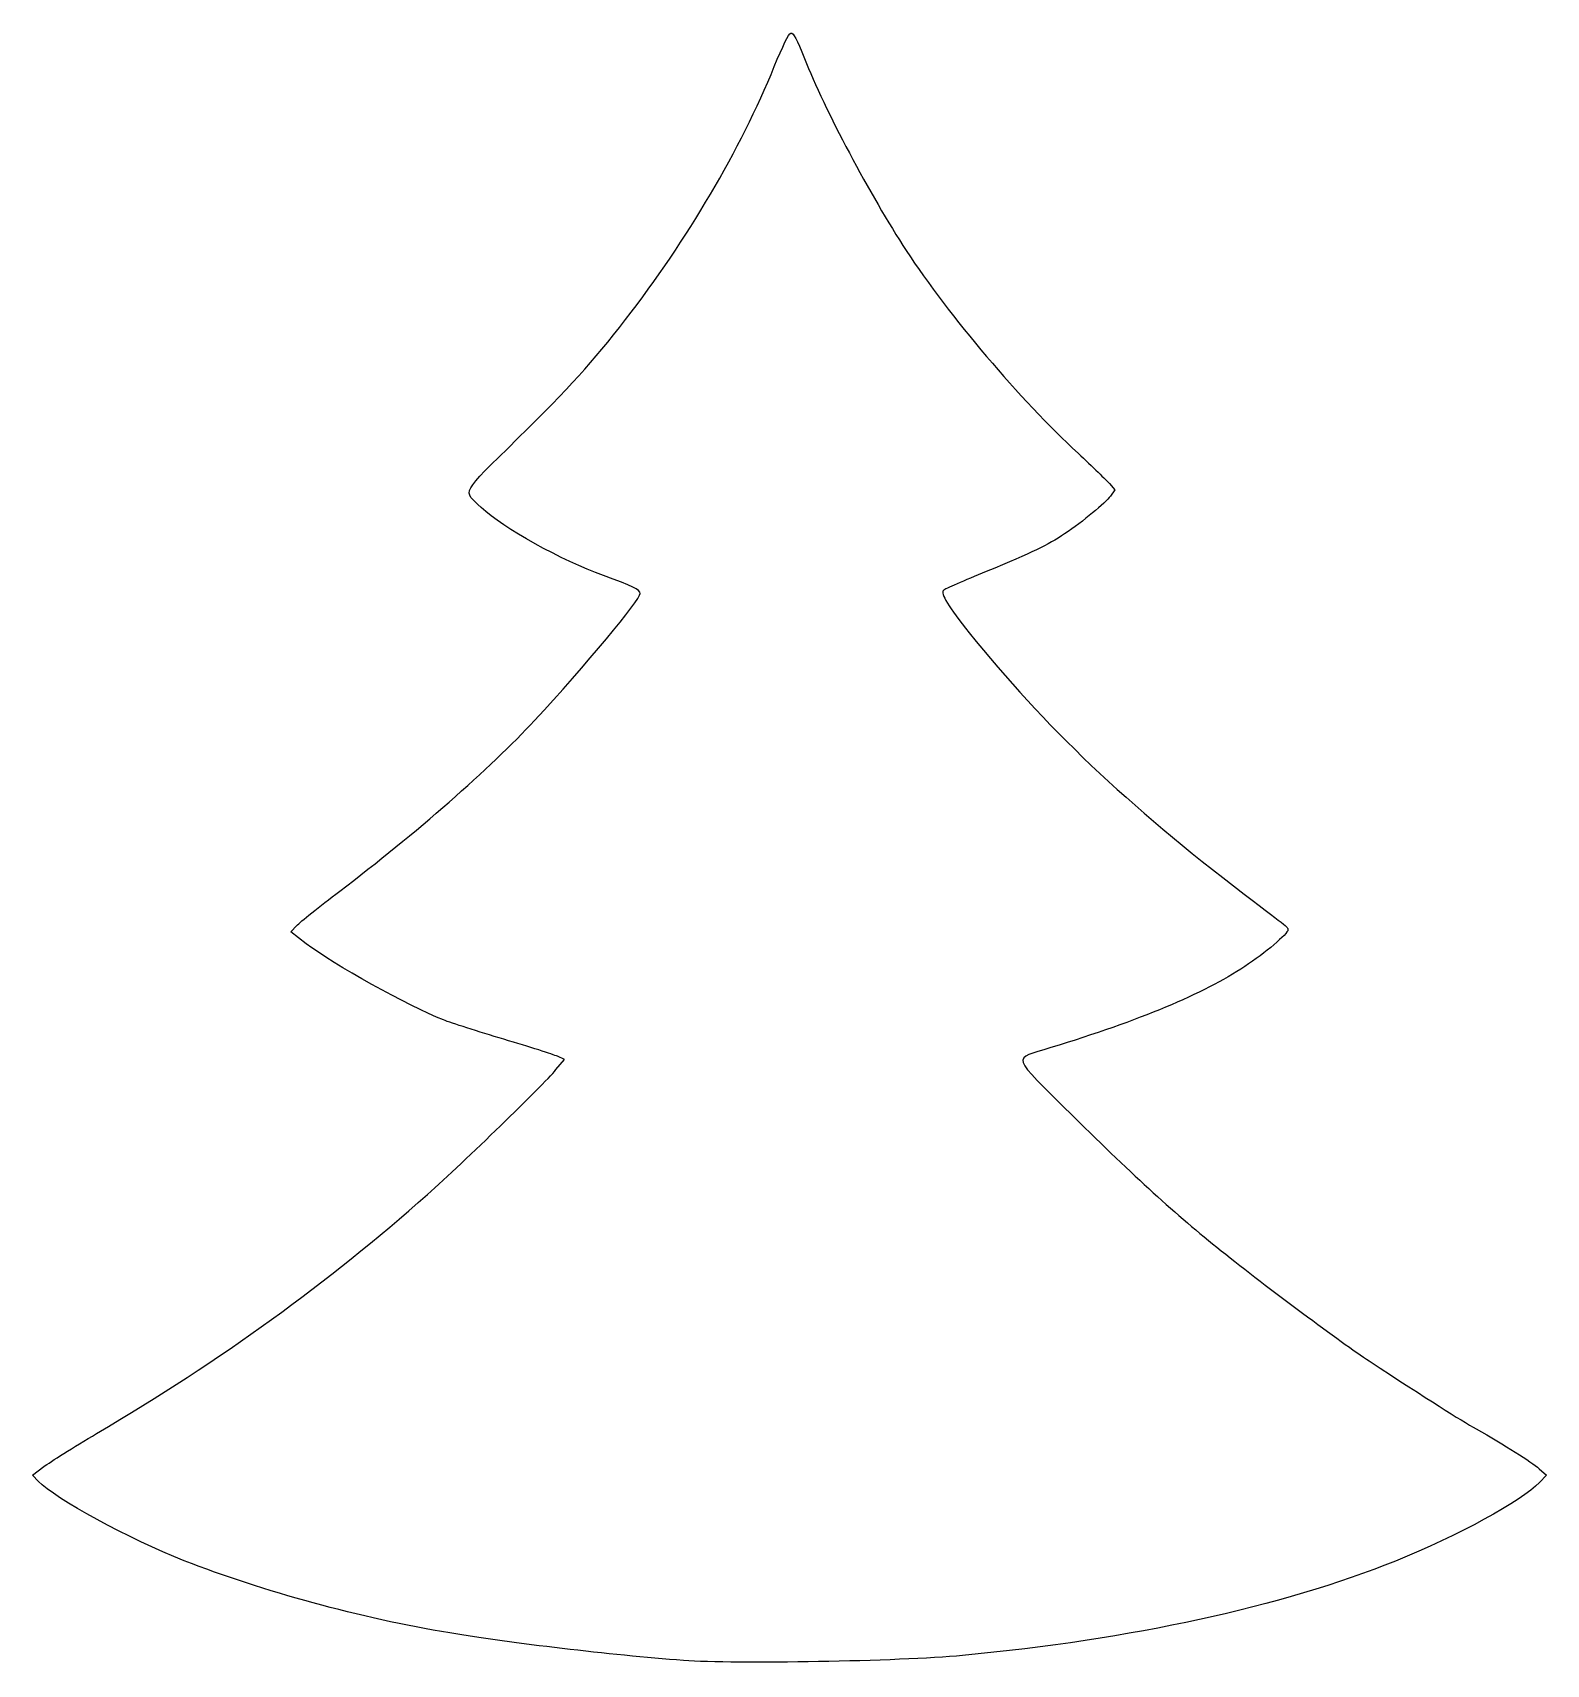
# Model space of a CAD drawing. Extents: x -433 to 100, y 1 to 136.
# Drawn here: x -432.6 to -356.9, y 54.8 to 136.4 of the extents above.
import ezdxf

# ---------------------------------------------------------------- set-up
doc = ezdxf.new("R2010")
doc.units = 0
doc.layers.add('Layer_1', color=7, linetype='CONTINUOUS')

msp = doc.modelspace()

# ---------------------------------------------------------------- linework, layer by layer
at = {"layer": 'Layer_1', "color": 7}
for points in [[(-378.70613, 113.84186), (-378.44195, 113.5279), (-378.65866, 113.22356)], [(-418.87398, 90.83985), (-419.64666, 91.43169), (-419.35033, 91.74604)], [(-406.38671, 84.5416), (-405.9647, 85.04565), (-406.3168, 85.2083)], [(-432.26377, 63.95812), (-432.55916, 64.26985), (-431.99913, 64.69385)], [(-357.21662, 64.59004), (-356.85289, 64.27068), (-357.2024, 63.90214)]]:
    msp.add_lwpolyline(points, dxfattribs=at)
msp.add_lwpolyline([(-400, 55)], close=True, dxfattribs=at)
for points in [[(-395.46832, 134.69599), (-395.04846, 135.72666), (-394.73832, 136.34844), (-394.63406, 136.36852)], [(-394.63406, 136.36852), (-394.51096, 136.39222), (-394.33586, 136.06431), (-393.95583, 135.09844)], [(-402.90511, 122.04643), (-399.82066, 126.02345), (-397.15221, 130.56234), (-395.46832, 134.69599)], [(-393.95583, 135.09844), (-392.96078, 132.56945), (-390.66358, 128.23558), (-388.86595, 125.49598)], [(-388.86595, 125.49598), (-386.71342, 122.21547), (-383.16313, 118.02675), (-380.27572, 115.36101)], [(-408.28635, 116.11029), (-405.68191, 118.67245), (-404.57402, 119.89459), (-402.90511, 122.04643)], [(-410.12386, 112.64924), (-411.05618, 113.52132), (-411.2072, 113.23686), (-408.28635, 116.11029)], [(-380.27572, 115.36101), (-379.55775, 114.69815), (-378.85142, 114.01454), (-378.70613, 113.84186)], [(-404.01138, 109.24314), (-406.07846, 109.98259), (-409.03328, 111.62913), (-410.12386, 112.64924)], [(-378.65866, 113.22356), (-378.90916, 112.87178), (-380.02595, 111.9486), (-380.946, 111.33277)], [(-380.946, 111.33277), (-381.81855, 110.74873), (-382.52562, 110.40899), (-384.86265, 109.45082)], [(-384.86265, 109.45082), (-385.96884, 108.99728), (-386.93536, 108.56968), (-387.01048, 108.5006)], [(-402.1716, 108.35157), (-402.1696, 108.53414), (-402.56603, 108.72609), (-404.01138, 109.24314)], [(-407.4609, 101.99431), (-404.92472, 104.73109), (-402.17447, 108.03665), (-402.1716, 108.35157)], [(-387.01048, 108.5006), (-387.16623, 108.35737), (-386.74889, 107.67667), (-385.71352, 106.38518)], [(-385.71352, 106.38518), (-381.98813, 101.7383), (-377.74883, 97.70936), (-371.96926, 93.32293)], [(-417.20152, 93.46538), (-413.42377, 96.33056), (-409.63617, 99.64699), (-407.4609, 101.99431)], [(-419.35033, 91.74604), (-419.18735, 91.91894), (-418.22038, 92.69264), (-417.20152, 93.46538)], [(-371.96926, 93.32293), (-369.65785, 91.56868), (-369.77823, 91.66705), (-369.77823, 91.53252)], [(-369.77823, 91.53252), (-369.77823, 91.34047), (-370.93173, 90.35938), (-371.93376, 89.69916)], [(-412.00799, 87.02673), (-413.76486, 87.71958), (-417.53074, 89.81103), (-418.87398, 90.83985)], [(-371.93376, 89.69916), (-374.02324, 88.32246), (-377.19232, 86.99703), (-381.63406, 85.64215)], [(-408.99111, 86.06186), (-410.26833, 86.44185), (-411.62592, 86.87605), (-412.00799, 87.02673)], [(-406.3168, 85.2083), (-406.51045, 85.2978), (-407.71389, 85.68185), (-408.99111, 86.06186)], [(-381.63406, 85.64215), (-383.60321, 85.04148), (-383.71418, 85.38304), (-380.52221, 82.22009)], [(-412.81035, 78.30803), (-410.97154, 79.94051), (-407.06493, 83.73154), (-406.38671, 84.5416)], [(-380.52221, 82.22009), (-377.41464, 79.14077), (-375.42472, 77.33291), (-373.11268, 75.48848)], [(-429.35668, 66.34861), (-423.08767, 70.05376), (-417.81584, 73.86415), (-412.81035, 78.30803)], [(-373.11268, 75.48848), (-370.79693, 73.6411), (-367.0738, 70.86759), (-365.71678, 69.97898)], [(-365.71678, 69.97898), (-362.70144, 68.0045), (-361.18638, 67.04241), (-360.35708, 66.57553)], [(-431.99913, 64.69385), (-431.69111, 64.92705), (-430.50201, 65.67169), (-429.35668, 66.34861)], [(-360.35708, 66.57553), (-358.94649, 65.78139), (-357.61403, 64.93896), (-357.21662, 64.59004)], [(-424.98097, 59.99023), (-427.71109, 61.05827), (-431.44213, 63.09106), (-432.26377, 63.95812)], [(-357.2024, 63.90214), (-358.07635, 62.9806), (-361.30583, 61.21768), (-364.3987, 59.97383)], [(-411.69704, 56.37581), (-416.14135, 57.11478), (-421.03294, 58.44573), (-424.98097, 59.99023)], [(-364.3987, 59.97383), (-370.0873, 57.68604), (-377.62194, 56.04263), (-386.04962, 55.25144)], [(-400, 55), (-403.69595, 55.28351), (-408.58908, 55.85905), (-411.69704, 56.37581)], [(-386.04962, 55.25144), (-389.18988, 54.95663), (-397.48557, 54.80711), (-400, 55)]]:
    msp.add_open_spline(points, degree=3, dxfattribs=at)

doc.saveas('drawing.dxf')
